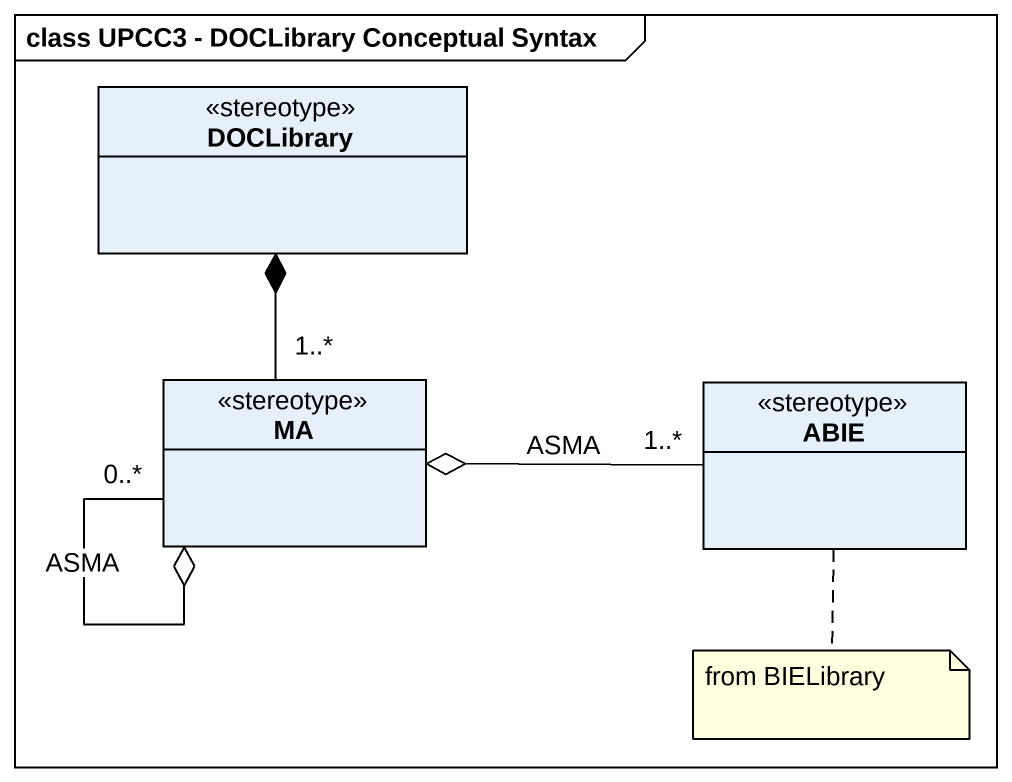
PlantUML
@startuml
mainframe class UPCC3 - DOCLibrary Conceptual Syntax
hide circle
hide empty members
class DOCLibrary <<stereotype>>
class MA <<stereotype>>
class ABIE <<stereotype>>
MA "1..*" -up-* DOCLibrary
MA "0..*" --o MA : ASMA
ABIE "1..*" -left-o MA : ASMA
note bottom of ABIE : from BIELibrary
@enduml
